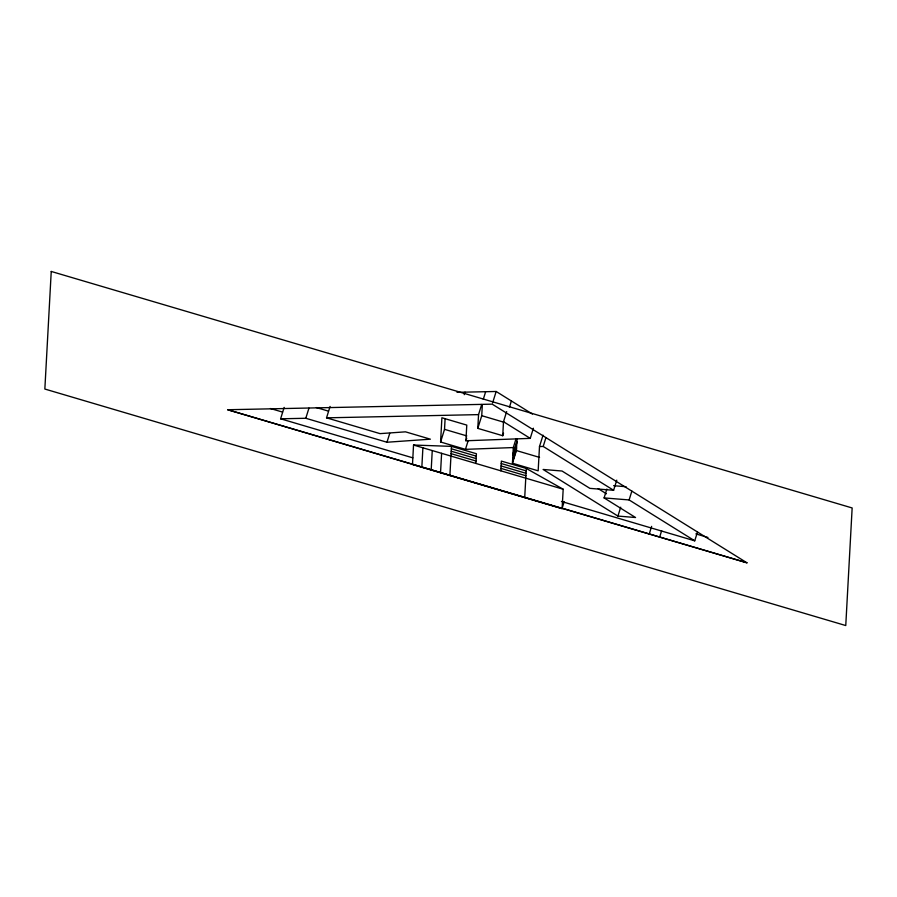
<?xml version="1.0" encoding="UTF-8"?>
<svg xmlns="http://www.w3.org/2000/svg" width="897" height="897" viewBox="0 0 897 897"><rect width="100%" height="100%" fill="white"/><g stroke="black" fill="none" stroke-linecap="round" stroke-linejoin="round"><path stroke-width="1.35" d="M475.892 463.446L476.419 453.736L451.483 446.37L413.539 445.035L412.485 464.478L562.116 508.666L563.181 489.224L526.292 468.458L501.356 461.092L500.829 470.813M421.837 467.236L422.902 447.805M431.188 469.994L432.253 450.563M516.067 438.689L513.308 447.558L465.453 449.352L440.584 441.997L441.896 417.755L466.776 425.1L465.924 440.775L530.239 438.364L533.401 428.228M440.539 472.764L441.604 453.321M440.584 441.997L444.52 429.338L445.114 418.563M449.89 475.522L451.483 446.37M503.531 433.184L502.735 435.718L477.798 428.362L478.55 414.616L481.7 404.48M477.798 428.362L481.745 415.692L482.339 404.693M502.735 435.718L503.497 421.713L506.659 411.577M543.044 435.168L539.489 446.571L538.166 470.824L512.456 463.233L513.308 447.558M512.456 463.233L516.403 450.563L517.042 438.846M524.711 497.611L526.292 468.458M412.844 457.851L280.604 418.798L284.158 407.406M280.604 418.798L305.799 418.271L308.949 408.135M305.799 418.271L386.977 442.243L430.381 439.182L405.511 431.838L380.048 433.632L326.542 417.834L330.096 406.431M386.977 442.243L389.735 433.374M464.231 394.68L465.016 392.146M465.924 440.775L466.709 438.241M465.453 449.352L468.223 440.483M483.292 399.311L485.658 391.709M492.61 402.888L496.164 391.484L532.426 414.078M509.418 407.305L511.391 400.97M512.949 454.151L516.896 441.481M512.882 455.452L516.829 442.793M512.602 460.61L516.549 447.939M512.523 461.921L516.47 449.251M539.489 446.571L543.201 446.437L545.959 437.568M564.157 501.771L562.139 508.24L746.966 562.811L492.218 404.155L227.67 409.738L562.127 508.532M616.766 480.153L613.615 490.289L589.878 488.36L562.015 471.015L543.1 469.467L617.932 516.078L635.558 517.513L604.096 497.913L606.854 489.044M617.932 516.078L620.69 507.209M697.507 531.955L694.738 540.824L629.111 499.943L631.869 491.085M649.26 533.962L651.626 526.36M659.676 537.045L661.65 530.71M456.999 392.314L496.164 391.484M326.542 417.834L478.55 414.616M613.593 485.692L626.106 486.712M604.096 497.913L629.111 499.943M481.745 415.692L504.058 422.274M444.52 429.338L466.788 435.908M516.403 450.563L539.546 457.392M316.394 407.563L328.369 411.106M451.348 448.792L476.285 456.158M501.221 463.525L526.169 470.891M451.213 451.225L476.15 458.591M501.098 465.958L526.034 473.324M451.09 453.658L476.027 461.024M500.963 468.38L525.9 475.746M413.539 445.035L563.181 489.224M695.859 533.883L707.946 537.46M270.457 408.516L282.51 412.071M561.432 501.457L694.738 540.824M227.67 409.738L746.966 562.811M503.497 421.713L530.239 438.364M543.201 446.437L613.615 490.289M598.12 488.618L606.439 493.787M51.241 271.455L44.85 389.04L845.759 625.545L852.15 507.96L51.241 271.455"/></g></svg>
